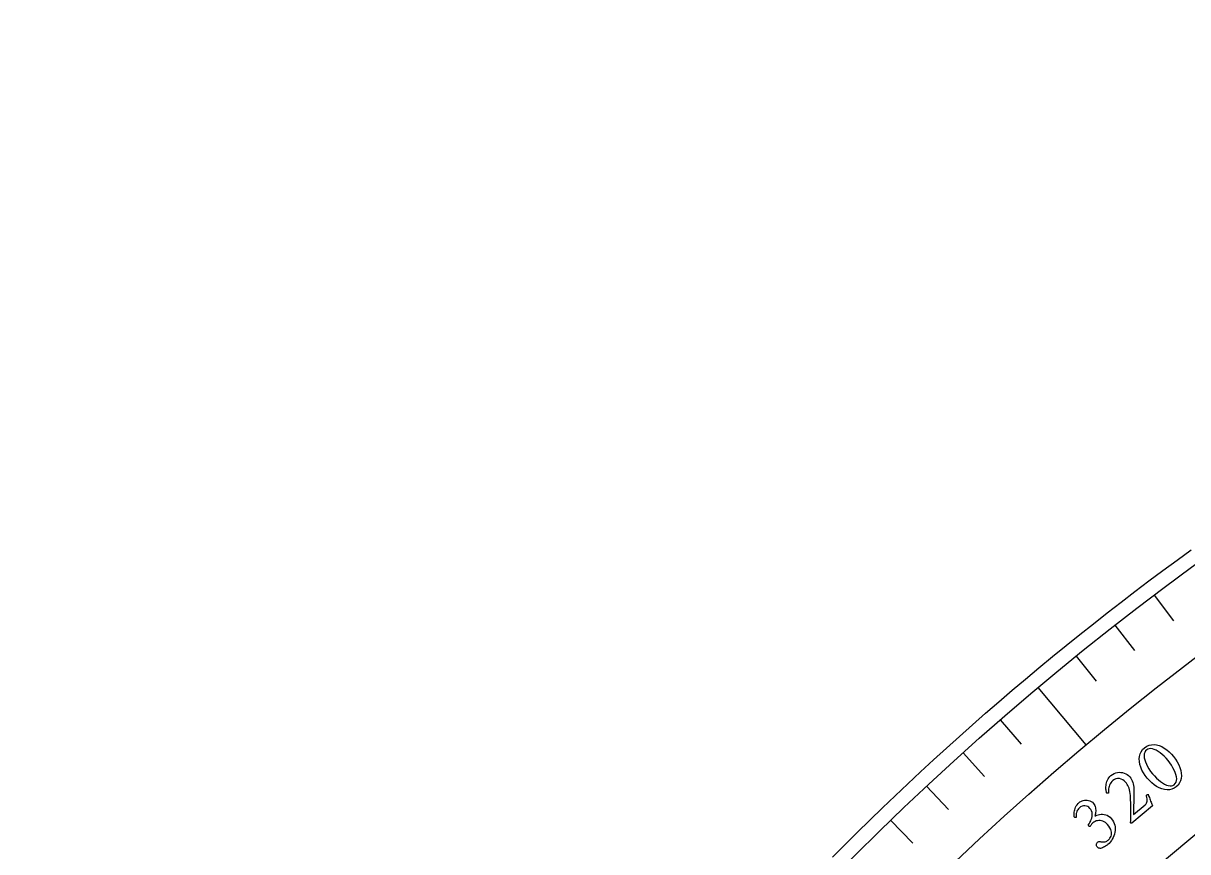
# Model space of a CAD drawing. Header units: millimetres. Extents: x -78 to 78, y -78 to 100.
# Drawn here: x -77.6 to -45.79, y 54.96 to 77.6 of the extents above; entities that cross this region are included whole.
import ezdxf

# ---------------------------------------------------------------- set-up
doc = ezdxf.new("R2010")
doc.units = ezdxf.units.MM
for name, color, linetype in [('CUT_OUTER', 1, 'Continuous'), ('ENGRAVE', 7, 'Continuous'), ('ENGRAVE_FINE', 8, 'Continuous'), ('TEXT', 5, 'Continuous')]:
    doc.layers.add(name, color=color, linetype=linetype)

msp = doc.modelspace()

# ---------------------------------------------------------------- linework, layer by layer
at = {"layer": 'CUT_OUTER'}
msp.add_lwpolyline([(-55.4917, 54.8149), (-55.1543, 55.1543), (-54.8149, 55.4917), (-54.4733, 55.827), (-54.1298, 56.1602), (-53.7842, 56.4913), (-53.4365, 56.8202), (-53.0869, 57.147), (-52.7352, 57.4717), (-52.3816, 57.7942), (-52.026, 58.1145), (-51.6684, 58.4326), (-51.3089, 58.7486), (-50.9475, 59.0623), (-50.5841, 59.3738), (-50.2189, 59.683), (-49.8517, 59.9901), (-49.4827, 60.2948), (-49.1118, 60.5973), (-48.739, 60.8975), (-48.3645, 61.1954), (-47.9881, 61.491), (-47.6099, 61.7843), (-47.2299, 62.0753), (-46.8481, 62.3639), (-46.4645, 62.6502), (-46.0793, 62.9341), (-45.6922, 63.2157)], dxfattribs=at)
at = {"layer": 'ENGRAVE'}
msp.add_lwpolyline([(-49.8817, 59.4467), (-48.5691, 57.8824)], dxfattribs=at)
for radius in [77.6022, 75.5602, 71.7678]:
    msp.add_circle((0, 0), radius, dxfattribs=at)
at = {"layer": 'ENGRAVE_FINE'}
for points in [[(-46.7022, 61.9759), (-46.1755, 61.2769)], [(-47.7767, 61.1514), (-47.2379, 60.4617)], [(-48.8366, 60.3082), (-48.2859, 59.6281)], [(-50.9116, 58.5671), (-50.3375, 57.9066)], [(-51.926, 57.6697), (-51.3404, 57.0193)], [(-52.9246, 56.7547), (-52.3277, 56.1146)], [(-53.907, 55.8224), (-53.2991, 55.1928)]]:
    msp.add_lwpolyline(points, dxfattribs=at)
at = {"layer": 'TEXT'}
for points in [[(-46.967, 57.802), (-46.9064, 57.8436), (-46.843, 57.8724), (-46.7768, 57.8882), (-46.708, 57.891), (-46.6378, 57.8824), (-46.5676, 57.8637), (-46.4976, 57.8348), (-46.4277, 57.796), (-46.3594, 57.7485), (-46.294, 57.6939), (-46.2316, 57.6322), (-46.1721, 57.5634), (-46.1179, 57.4904), (-46.0713, 57.4159), (-46.0324, 57.3401), (-46.001, 57.263), (-45.9781, 57.1862), (-45.9648, 57.1115), (-45.9609, 57.039), (-45.9665, 56.9686), (-45.9827, 56.9022), (-46.0106, 56.8415), (-46.0503, 56.7864), (-46.1017, 56.7371), (-46.159, 56.6981), (-46.2201, 56.6713), (-46.2849, 56.6567), (-46.3534, 56.6543), (-46.4239, 56.6628), (-46.4945, 56.6811), (-46.5652, 56.7091), (-46.6361, 56.7469), (-46.7056, 56.7931), (-46.7721, 56.8465), (-46.8356, 56.9072), (-46.896, 56.9752), (-46.9511, 57.0475), (-46.9986, 57.1214), (-47.0384, 57.1967), (-47.0705, 57.2737), (-47.0938, 57.3504), (-47.1073, 57.4252), (-47.1109, 57.498), (-47.1045, 57.5688), (-47.0874, 57.6358), (-47.0588, 57.697), (-47.0186, 57.7524), (-46.967, 57.802)], [(-46.9089, 57.748), (-46.9395, 57.7165), (-46.9612, 57.6791), (-46.974, 57.6357), (-46.9779, 57.5864), (-46.9735, 57.5326), (-46.9619, 57.4758), (-46.943, 57.416), (-46.9167, 57.3532), (-46.8839, 57.2888), (-46.8453, 57.2243), (-46.8008, 57.1595), (-46.7505, 57.0946), (-46.6973, 57.0332), (-46.643, 56.9772), (-46.5874, 56.9265), (-46.5307, 56.8813), (-46.4743, 56.8424), (-46.42, 56.8108), (-46.3676, 56.7866), (-46.3172, 56.7697), (-46.2703, 56.7612), (-46.2281, 56.7622), (-46.1906, 56.7727), (-46.1579, 56.7926), (-46.1258, 56.8255), (-46.1034, 56.8642), (-46.091, 56.9085), (-46.0883, 56.9586), (-46.0943, 57.013), (-46.1078, 57.0705), (-46.1288, 57.131), (-46.1572, 57.1946), (-46.1919, 57.2596), (-46.2316, 57.3245), (-46.2761, 57.3892), (-46.3257, 57.4539), (-46.3787, 57.5163), (-46.4324, 57.5727), (-46.4868, 57.6232), (-46.5419, 57.6677), (-46.5964, 57.7055), (-46.6493, 57.7359), (-46.7004, 57.7588), (-46.7499, 57.7744), (-46.7963, 57.7817), (-46.8383, 57.7797), (-46.8758, 57.7685), (-46.9089, 57.748)], [(-46.8641, 56.5318), (-46.8553, 56.5039), (-46.8456, 56.4745), (-46.835, 56.4436), (-46.8234, 56.4111), (-46.8115, 56.3785), (-46.8, 56.3472), (-46.7889, 56.3172), (-46.7781, 56.2885), (-46.7683, 56.2628), (-46.7603, 56.2416), (-46.7539, 56.2251), (-46.7493, 56.2132), (-47.3107, 55.7415), (-47.3149, 55.7413), (-47.3196, 55.7415), (-47.3249, 55.7421), (-47.3307, 55.7432), (-47.3362, 55.7446), (-47.3408, 55.7463), (-47.3444, 55.7484), (-47.347, 55.7507), (-47.3457, 55.8184), (-47.3446, 55.8872), (-47.3438, 55.9573), (-47.3431, 56.0285), (-47.3428, 56.0999), (-47.3432, 56.1705), (-47.3441, 56.2401), (-47.3456, 56.3088), (-47.3479, 56.3754), (-47.3509, 56.4383), (-47.3548, 56.4976), (-47.3596, 56.5534), (-47.3665, 56.6082), (-47.376, 56.657), (-47.3881, 56.6997), (-47.4027, 56.7364), (-47.4198, 56.7695), (-47.4392, 56.8018), (-47.4609, 56.8333), (-47.4849, 56.8638), (-47.5216, 56.9013), (-47.5621, 56.9301), (-47.6061, 56.9501), (-47.6539, 56.9614), (-47.7022, 56.9632), (-47.7481, 56.955), (-47.7915, 56.9368), (-47.8325, 56.9084), (-47.8628, 56.8799), (-47.8881, 56.8495), (-47.9083, 56.8174), (-47.9233, 56.7835), (-47.9343, 56.7493), (-47.9425, 56.7165), (-47.9478, 56.6851), (-47.9503, 56.655), (-47.9509, 56.6276), (-47.9508, 56.6045), (-47.9499, 56.5856), (-47.9483, 56.5709), (-47.954, 56.5672), (-47.9609, 56.5649), (-47.969, 56.5638), (-47.9785, 56.5639), (-47.9875, 56.5649), (-47.9946, 56.5663), (-47.9997, 56.5682), (-48.0028, 56.5705), (-48.0066, 56.5823), (-48.0104, 56.5986), (-48.0143, 56.6194), (-48.0181, 56.6447), (-48.021, 56.6734), (-48.022, 56.7043), (-48.0212, 56.7375), (-48.0184, 56.773), (-48.0134, 56.8097), (-48.0054, 56.8461), (-47.9947, 56.8825), (-47.9811, 56.9188), (-47.9639, 56.9539), (-47.9421, 56.9869), (-47.9158, 57.0178), (-47.8851, 57.0466), (-47.8441, 57.0768), (-47.8008, 57.1005), (-47.7552, 57.1177), (-47.7073, 57.1285), (-47.6588, 57.1333), (-47.6113, 57.1323), (-47.5648, 57.1257), (-47.5194, 57.1133), (-47.4765, 57.0957), (-47.4375, 57.073), (-47.4024, 57.0452), (-47.3712, 57.0125), (-47.3439, 56.9765), (-47.3207, 56.9389), (-47.3015, 56.8997), (-47.2863, 56.8589), (-47.2748, 56.8169), (-47.2664, 56.7741), (-47.2612, 56.7303), (-47.2591, 56.6857), (-47.2586, 56.6255), (-47.2587, 56.5628), (-47.2594, 56.4976), (-47.2606, 56.43), (-47.2621, 56.3622), (-47.2637, 56.2965), (-47.2653, 56.2328), (-47.2669, 56.1712), (-47.2685, 56.1137), (-47.2698, 56.0622), (-47.2708, 56.0169), (-47.2716, 55.9776), (-46.9486, 56.2488), (-46.9271, 56.27), (-46.911, 56.2932), (-46.9003, 56.3185), (-46.8951, 56.3459), (-46.8945, 56.3761), (-46.8978, 56.41), (-46.905, 56.4475), (-46.9161, 56.4887), (-46.9173, 56.4951), (-46.9161, 56.5015), (-46.9123, 56.5078), (-46.906, 56.5141), (-46.9029, 56.5163), (-46.8986, 56.5188), (-46.8931, 56.5216), (-46.8865, 56.5246), (-46.8796, 56.5275), (-46.8736, 56.5296), (-46.8684, 56.5311), (-46.8641, 56.5318)], [(-48.7545, 56.3053), (-48.7318, 56.3223), (-48.7055, 56.3373), (-48.6755, 56.3501), (-48.6419, 56.3609), (-48.6062, 56.3684), (-48.5698, 56.3715), (-48.5329, 56.3703), (-48.4953, 56.3648), (-48.4586, 56.354), (-48.4242, 56.3367), (-48.3922, 56.3132), (-48.3626, 56.2833), (-48.3427, 56.2567), (-48.3268, 56.2285), (-48.3151, 56.1985), (-48.3074, 56.1667), (-48.3031, 56.1343), (-48.3012, 56.1023), (-48.3019, 56.0706), (-48.305, 56.0393), (-48.3096, 56.0094), (-48.3146, 55.982), (-48.3202, 55.9571), (-48.3262, 55.9346), (-48.2983, 55.9501), (-48.267, 55.9633), (-48.2321, 55.9741), (-48.1938, 55.9825), (-48.1534, 55.9873), (-48.1124, 55.9874), (-48.0708, 55.9828), (-48.0286, 55.9734), (-47.9872, 55.9582), (-47.9479, 55.936), (-47.9106, 55.9067), (-47.8755, 55.8705), (-47.8431, 55.8281), (-47.8168, 55.784), (-47.7967, 55.7379), (-47.7826, 55.6901), (-47.7741, 55.6413), (-47.7706, 55.5926), (-47.7721, 55.5439), (-47.7785, 55.4951), (-47.7895, 55.4471), (-47.8046, 55.4003), (-47.8239, 55.3547), (-47.8472, 55.3105), (-47.8742, 55.2683), (-47.9041, 55.2287), (-47.9372, 55.1919), (-47.9733, 55.1578), (-47.9903, 55.144), (-48.0102, 55.1297), (-48.0331, 55.1147), (-48.0589, 55.0992), (-48.0861, 55.0846), (-48.1134, 55.0722), (-48.1408, 55.0622), (-48.1681, 55.0544), (-48.1747, 55.0545), (-48.1835, 55.0555), (-48.1946, 55.0574), (-48.2079, 55.0603), (-48.2216, 55.0644), (-48.2338, 55.0701), (-48.2446, 55.0775), (-48.254, 55.0866), (-48.2671, 55.1041), (-48.2762, 55.1222), (-48.2813, 55.1409), (-48.2824, 55.1603), (-48.28, 55.1789), (-48.2745, 55.1954), (-48.266, 55.2099), (-48.2544, 55.2224), (-48.2375, 55.2344), (-48.2196, 55.2416), (-48.2006, 55.2442), (-48.1805, 55.242), (-48.1603, 55.2379), (-48.1405, 55.2346), (-48.1213, 55.2321), (-48.1026, 55.2304), (-48.0813, 55.2302), (-48.0604, 55.2328), (-48.0399, 55.238), (-48.0198, 55.246), (-48.0004, 55.2559), (-47.9821, 55.2668), (-47.9649, 55.2788), (-47.9488, 55.2918), (-47.9287, 55.3118), (-47.9111, 55.3349), (-47.8959, 55.3611), (-47.8833, 55.3904), (-47.8744, 55.4224), (-47.8706, 55.4568), (-47.872, 55.4936), (-47.8785, 55.5328), (-47.8913, 55.574), (-47.9119, 55.6167), (-47.9402, 55.6608), (-47.9762, 55.7063), (-48.0057, 55.7368), (-48.0372, 55.7621), (-48.0708, 55.7823), (-48.1064, 55.7972), (-48.143, 55.8073), (-48.1795, 55.813), (-48.2161, 55.8141), (-48.2525, 55.8108), (-48.2877, 55.8031), (-48.3204, 55.791), (-48.3506, 55.7745), (-48.3784, 55.7537), (-48.3912, 55.7417), (-48.4033, 55.7285), (-48.4145, 55.7142), (-48.425, 55.6988), (-48.4345, 55.6838), (-48.443, 55.6708), (-48.4506, 55.6598), (-48.4571, 55.6507), (-48.4674, 55.6538), (-48.477, 55.6586), (-48.486, 55.6651), (-48.4942, 55.6733), (-48.4986, 55.6788), (-48.502, 55.6839), (-48.5042, 55.6885), (-48.5052, 55.6926), (-48.4806, 55.7286), (-48.4585, 55.7658), (-48.4387, 55.8041), (-48.4214, 55.8435), (-48.4076, 55.8833), (-48.3984, 55.9229), (-48.3939, 55.9623), (-48.394, 56.0013), (-48.3999, 56.0398), (-48.4127, 56.0771), (-48.4323, 56.1134), (-48.4588, 56.1486), (-48.4882, 56.1771), (-48.521, 56.198), (-48.5571, 56.2113), (-48.5965, 56.2171), (-48.6368, 56.215), (-48.6756, 56.2049), (-48.7129, 56.1866), (-48.7487, 56.1603), (-48.7723, 56.1371), (-48.7918, 56.1123), (-48.8069, 56.0861), (-48.8178, 56.0582), (-48.8255, 56.0304), (-48.831, 56.0041), (-48.8343, 55.9793), (-48.8355, 55.956), (-48.8357, 55.9355), (-48.8362, 55.9188), (-48.8371, 55.906), (-48.8382, 55.8972), (-48.8421, 55.895), (-48.8473, 55.8943), (-48.8538, 55.895), (-48.8615, 55.8971), (-48.8694, 55.9003), (-48.8765, 55.9042), (-48.8828, 55.9089), (-48.8882, 55.9143), (-48.8913, 55.9447), (-48.8923, 55.9763), (-48.8912, 56.0091), (-48.8881, 56.0432), (-48.8826, 56.0779), (-48.8742, 56.1125), (-48.863, 56.1471), (-48.849, 56.1815), (-48.8315, 56.215), (-48.8099, 56.2469), (-48.7843, 56.2769), (-48.7545, 56.3053)]]:
    msp.add_lwpolyline(points, close=True, dxfattribs=at)

doc.saveas('drawing.dxf')
